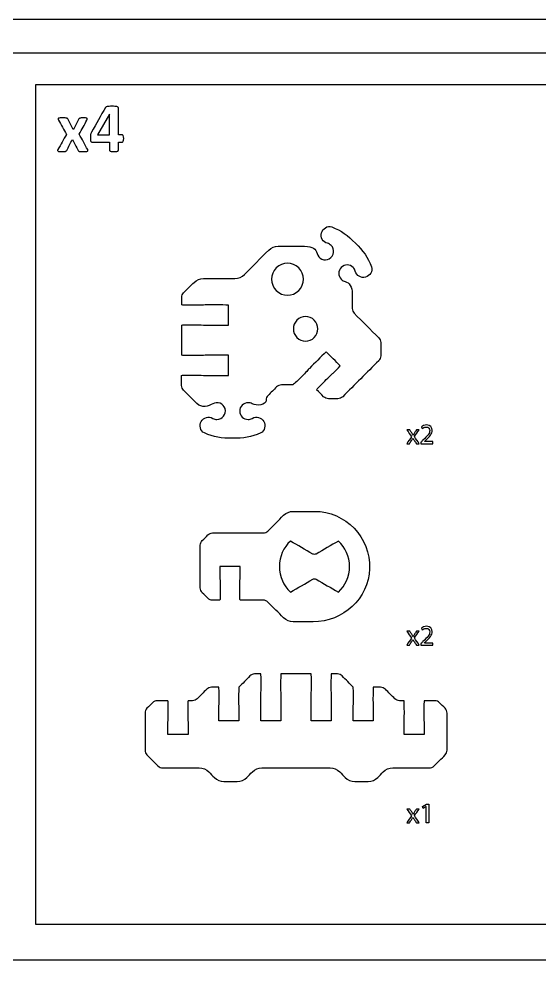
# Model space of a CAD drawing. Extents: x 0 to 465, y 0 to 285.
# Drawn here: x 77.7 to 155.2, y 142.7 to 285.2 of the extents above; entities that cross this region are included whole.
import ezdxf

# ---------------------------------------------------------------- set-up
doc = ezdxf.new("R2010")
doc.units = 0
doc.header["$MEASUREMENT"] = 0
doc.layers.add('DEFAULT', color=18, linetype='CONTINUOUS')

msp = doc.modelspace()

# ---------------------------------------------------------------- linework, layer by layer
at = {"layer": 'DEFAULT', "color": 18}
for points in [[(465.18, 0.18), (0.18, 0.18), (0.18, 285.18), (465.18, 285.18)], [(460.18, 145.18), (5.18, 145.18), (5.18, 280.18), (460.18, 280.18)], [(455.18, 150.45), (80.18, 150.45), (80.18, 275.45), (455.18, 275.45)], [(91.13, 271.04), (91.12, 271.04), (89.36, 267.96), (91.13, 267.96)], [(138.28, 168), (138.28, 168), (137.8, 167.74), (137.72, 168.03), (138.33, 168.35), (138.64, 168.35), (138.64, 165.6), (138.28, 165.6)]]:
    msp.add_lwpolyline(points, close=True, dxfattribs=at)
for points, knots in [([(93.24, 267.42), (93.24, 267.24), (93.22, 267.11), (93.18, 267.02), (93.15, 266.92), (93.1, 266.88), (93.04, 266.88), (92.84, 266.88), (92.64, 266.88), (92.44, 266.88), (92.44, 266.47), (92.44, 266.07), (92.44, 265.67), (92.44, 265.63), (92.43, 265.6), (92.41, 265.58), (92.39, 265.55), (92.35, 265.53), (92.3, 265.51), (92.25, 265.5), (92.18, 265.48), (92.1, 265.48), (92.02, 265.47), (91.91, 265.46), (91.78, 265.46), (91.66, 265.46), (91.55, 265.47), (91.47, 265.48), (91.38, 265.48), (91.32, 265.5), (91.27, 265.51), (91.22, 265.53), (91.18, 265.55), (91.16, 265.58), (91.14, 265.6), (91.13, 265.63), (91.13, 265.67), (91.13, 266.07), (91.13, 266.47), (91.13, 266.88), (90.28, 266.88), (89.43, 266.88), (88.58, 266.88), (88.53, 266.88), (88.49, 266.88), (88.45, 266.9), (88.41, 266.91), (88.38, 266.94), (88.35, 266.98), (88.33, 267.02), (88.31, 267.08), (88.29, 267.16), (88.28, 267.25), (88.28, 267.35), (88.28, 267.49), (88.28, 267.6), (88.28, 267.69), (88.28, 267.77), (88.29, 267.86), (88.3, 267.93), (88.31, 267.99), (88.32, 268.06), (88.34, 268.12), (88.36, 268.18), (88.38, 268.24), (88.41, 268.3), (88.45, 268.37), (89.14, 269.59), (89.83, 270.81), (90.52, 272.03), (90.54, 272.06), (90.57, 272.09), (90.61, 272.11), (90.65, 272.13), (90.71, 272.15), (90.79, 272.17), (90.86, 272.18), (90.95, 272.19), (91.07, 272.2), (91.18, 272.21), (91.32, 272.21), (91.48, 272.21), (91.66, 272.21), (91.81, 272.21), (91.93, 272.2), (92.05, 272.19), (92.15, 272.18), (92.23, 272.16), (92.3, 272.14), (92.36, 272.11), (92.39, 272.09), (92.42, 272.06), (92.44, 272.03), (92.44, 271.99), (92.44, 270.65), (92.44, 269.3), (92.44, 267.96), (92.64, 267.96), (92.84, 267.96), (93.04, 267.96), (93.09, 267.96), (93.14, 267.92), (93.18, 267.84), (93.22, 267.75), (93.24, 267.61), (93.24, 267.42)], [1, 1, 1, 1, 2, 2, 2, 3, 3, 3, 4.685, 4.685, 4.685, 8.113, 8.113, 8.113, 9.113, 9.113, 9.113, 10.113, 10.113, 10.113, 11.113, 11.113, 11.113, 12.113, 12.113, 12.113, 13.113, 13.113, 13.113, 14.113, 14.113, 14.113, 15.113, 15.113, 15.113, 16.113, 16.113, 16.113, 19.541, 19.541, 19.541, 26.792, 26.792, 26.792, 27.792, 27.792, 27.792, 28.792, 28.792, 28.792, 29.792, 29.792, 29.792, 30.792, 30.792, 30.792, 31.792, 31.792, 31.792, 32.792, 32.792, 32.792, 33.792, 33.792, 33.792, 34.792, 34.792, 34.792, 46.730909, 46.730909, 46.730909, 47.730909, 47.730909, 47.730909, 48.730909, 48.730909, 48.730909, 49.730909, 49.730909, 49.730909, 50.730909, 50.730909, 50.730909, 51.730909, 51.730909, 51.730909, 52.730909, 52.730909, 52.730909, 53.730909, 53.730909, 53.730909, 54.730909, 54.730909, 54.730909, 66.141909, 66.141909, 66.141909, 67.826909, 67.826909, 67.826909, 68.826909, 68.826909, 68.826909, 69.826909, 69.826909, 69.826909, 69.826909]), ([(87.88, 265.76), (87.91, 265.7), (87.92, 265.65), (87.92, 265.62), (87.92, 265.58), (87.9, 265.55), (87.85, 265.52), (87.8, 265.5), (87.73, 265.48), (87.63, 265.48), (87.53, 265.47), (87.39, 265.46), (87.23, 265.46), (87.07, 265.46), (86.95, 265.46), (86.85, 265.47), (86.76, 265.48), (86.68, 265.49), (86.63, 265.5), (86.58, 265.52), (86.54, 265.53), (86.51, 265.56), (86.49, 265.58), (86.47, 265.61), (86.45, 265.64), (86.17, 266.19), (85.88, 266.73), (85.6, 267.28), (85.32, 266.73), (85.03, 266.19), (84.75, 265.64), (84.73, 265.61), (84.71, 265.58), (84.69, 265.56), (84.67, 265.53), (84.63, 265.52), (84.58, 265.5), (84.53, 265.49), (84.46, 265.48), (84.37, 265.47), (84.28, 265.46), (84.16, 265.46), (84.02, 265.46), (83.87, 265.46), (83.75, 265.47), (83.66, 265.48), (83.57, 265.48), (83.5, 265.5), (83.46, 265.52), (83.42, 265.55), (83.4, 265.58), (83.4, 265.62), (83.39, 265.65), (83.41, 265.7), (83.44, 265.76), (83.87, 266.52), (84.29, 267.27), (84.72, 268.03), (84.32, 268.74), (83.93, 269.45), (83.54, 270.16), (83.51, 270.22), (83.49, 270.27), (83.49, 270.32), (83.49, 270.36), (83.51, 270.39), (83.55, 270.42), (83.6, 270.44), (83.67, 270.46), (83.77, 270.47), (83.87, 270.48), (84, 270.48), (84.17, 270.48), (84.32, 270.48), (84.44, 270.48), (84.53, 270.48), (84.62, 270.47), (84.7, 270.46), (84.75, 270.45), (84.8, 270.44), (84.84, 270.43), (84.86, 270.4), (84.89, 270.38), (84.91, 270.35), (84.92, 270.32), (85.2, 269.81), (85.47, 269.29), (85.74, 268.78), (86.02, 269.29), (86.29, 269.81), (86.56, 270.32), (86.57, 270.35), (86.59, 270.37), (86.61, 270.39), (86.63, 270.41), (86.66, 270.43), (86.71, 270.44), (86.75, 270.46), (86.81, 270.47), (86.89, 270.47), (86.97, 270.48), (87.07, 270.48), (87.21, 270.48), (87.36, 270.48), (87.48, 270.48), (87.57, 270.47), (87.66, 270.47), (87.73, 270.45), (87.77, 270.43), (87.81, 270.4), (87.83, 270.37), (87.82, 270.33), (87.82, 270.28), (87.8, 270.23), (87.77, 270.16), (87.38, 269.46), (87, 268.76), (86.62, 268.07), (87.04, 267.3), (87.46, 266.53), (87.88, 265.76)], [7.453926, 7.453926, 7.453926, 7.453926, 8.453926, 8.453926, 8.453926, 9.453926, 9.453926, 9.453926, 10.453926, 10.453926, 10.453926, 11.453926, 11.453926, 11.453926, 12.453926, 12.453926, 12.453926, 13.453926, 13.453926, 13.453926, 14.453926, 14.453926, 14.453926, 15.453926, 15.453926, 15.453926, 20.689251, 20.689251, 20.689251, 25.924575, 25.924575, 25.924575, 26.924575, 26.924575, 26.924575, 27.924575, 27.924575, 27.924575, 28.924575, 28.924575, 28.924575, 29.924575, 29.924575, 29.924575, 30.924575, 30.924575, 30.924575, 31.924575, 31.924575, 31.924575, 32.924575, 32.924575, 32.924575, 33.924575, 33.924575, 33.924575, 41.303933, 41.303933, 41.303933, 48.201529, 48.201529, 48.201529, 49.201529, 49.201529, 49.201529, 50.201529, 50.201529, 50.201529, 51.201529, 51.201529, 51.201529, 52.201529, 52.201529, 52.201529, 53.201529, 53.201529, 53.201529, 54.201529, 54.201529, 54.201529, 55.201529, 55.201529, 55.201529, 56.201529, 56.201529, 56.201529, 61.14947, 61.14947, 61.14947, 66.089897, 66.089897, 66.089897, 67.089897, 67.089897, 67.089897, 68.089897, 68.089897, 68.089897, 69.089897, 69.089897, 69.089897, 70.089897, 70.089897, 70.089897, 71.089897, 71.089897, 71.089897, 72.089897, 72.089897, 72.089897, 73.089897, 73.089897, 73.089897, 74.089897, 74.089897, 74.089897, 80.855693, 80.855693, 80.855693, 88.309619, 88.309619, 88.309619, 88.309619]), ([(135.81, 224.05), (135.9, 223.9), (136, 223.75), (136.1, 223.61), (136.18, 223.49), (136.24, 223.39), (136.31, 223.27), (136.31, 223.27), (136.31, 223.27), (136.32, 223.27), (136.39, 223.4), (136.45, 223.5), (136.52, 223.61), (136.62, 223.76), (136.71, 223.9), (136.81, 224.05), (136.94, 224.05), (137.08, 224.05), (137.21, 224.05), (136.98, 223.72), (136.75, 223.39), (136.51, 223.06), (136.75, 222.7), (136.99, 222.35), (137.23, 222), (137.09, 222), (136.95, 222), (136.81, 222), (136.71, 222.15), (136.61, 222.31), (136.51, 222.46), (136.43, 222.58), (136.36, 222.69), (136.28, 222.82), (136.21, 222.69), (136.14, 222.58), (136.07, 222.46), (135.97, 222.31), (135.87, 222.15), (135.77, 222), (135.63, 222), (135.5, 222), (135.36, 222), (135.6, 222.35), (135.84, 222.7), (136.09, 223.04), (135.85, 223.38), (135.62, 223.71), (135.39, 224.05), (135.53, 224.05), (135.67, 224.05), (135.81, 224.05)], [0, 0, 0, 0, 1.496861, 1.496861, 1.496861, 2.496861, 2.496861, 2.496861, 2.532861, 2.532861, 2.532861, 3.532861, 3.532861, 3.532861, 5.013091, 5.013091, 5.013091, 6.152091, 6.152091, 6.152091, 9.586577, 9.586577, 9.586577, 13.212252, 13.212252, 13.212252, 14.411252, 14.411252, 14.411252, 15.972267, 15.972267, 15.972267, 16.995267, 16.995267, 16.995267, 17.995267, 17.995267, 17.995267, 19.549225, 19.549225, 19.549225, 20.714225, 20.714225, 20.714225, 24.325245, 24.325245, 24.325245, 27.781551, 27.781551, 27.781551, 28.956551, 28.956551, 28.956551, 28.956551]), ([(137.47, 222), (137.47, 222.08), (137.47, 222.15), (137.47, 222.23), (137.57, 222.32), (137.67, 222.42), (137.77, 222.51), (138.47, 223.18), (138.79, 223.54), (138.79, 223.95), (138.79, 224.23), (138.66, 224.49), (138.25, 224.49), (138, 224.49), (137.79, 224.36), (137.66, 224.26), (137.62, 224.34), (137.58, 224.43), (137.54, 224.52), (137.73, 224.68), (138, 224.8), (138.32, 224.8), (138.91, 224.8), (139.16, 224.39), (139.16, 224), (139.16, 223.49), (138.8, 223.08), (138.22, 222.52), (138.14, 222.45), (138.07, 222.38), (138, 222.31), (138.41, 222.31), (138.82, 222.31), (139.23, 222.31), (139.23, 222.21), (139.23, 222.1), (139.23, 222), (138.65, 222), (138.06, 222), (137.47, 222)], [4.978, 4.978, 4.978, 4.978, 5.625, 5.625, 5.625, 6.779123, 6.779123, 6.779123, 7.779123, 7.779123, 7.779123, 8.779123, 8.779123, 8.779123, 9.779123, 9.779123, 9.779123, 10.594565, 10.594565, 10.594565, 11.594565, 11.594565, 11.594565, 12.594565, 12.594565, 12.594565, 13.594565, 13.594565, 13.594565, 14.466771, 14.466771, 14.466771, 17.968771, 17.968771, 17.968771, 18.844771, 18.844771, 18.844771, 23.822771, 23.822771, 23.822771, 23.822771]), ([(135.81, 194.09), (135.9, 193.94), (136, 193.79), (136.1, 193.65), (136.17, 193.53), (136.24, 193.43), (136.31, 193.31), (136.31, 193.31), (136.31, 193.31), (136.32, 193.31), (136.39, 193.44), (136.45, 193.54), (136.52, 193.65), (136.62, 193.8), (136.71, 193.94), (136.81, 194.09), (136.94, 194.09), (137.08, 194.09), (137.21, 194.09), (136.98, 193.76), (136.75, 193.43), (136.51, 193.1), (136.75, 192.74), (136.99, 192.39), (137.23, 192.04), (137.09, 192.04), (136.95, 192.04), (136.81, 192.04), (136.71, 192.19), (136.61, 192.35), (136.51, 192.5), (136.43, 192.62), (136.36, 192.73), (136.28, 192.86), (136.21, 192.73), (136.14, 192.62), (136.07, 192.5), (135.97, 192.35), (135.87, 192.19), (135.77, 192.04), (135.63, 192.04), (135.49, 192.04), (135.36, 192.04), (135.6, 192.39), (135.84, 192.74), (136.09, 193.08), (135.85, 193.42), (135.62, 193.75), (135.39, 194.09), (135.53, 194.09), (135.67, 194.09), (135.81, 194.09)], [0, 0, 0, 0, 1.497694, 1.497694, 1.497694, 2.497694, 2.497694, 2.497694, 2.533694, 2.533694, 2.533694, 3.533694, 3.533694, 3.533694, 5.013373, 5.013373, 5.013373, 6.153373, 6.153373, 6.153373, 9.587859, 9.587859, 9.587859, 13.213534, 13.213534, 13.213534, 14.413534, 14.413534, 14.413534, 15.973166, 15.973166, 15.973166, 16.997166, 16.997166, 16.997166, 17.997166, 17.997166, 17.997166, 19.550822, 19.550822, 19.550822, 20.714822, 20.714822, 20.714822, 24.325022, 24.325022, 24.325022, 27.78215, 27.78215, 27.78215, 28.95715, 28.95715, 28.95715, 28.95715]), ([(137.47, 192.04), (137.47, 192.12), (137.47, 192.19), (137.47, 192.27), (137.57, 192.36), (137.67, 192.46), (137.77, 192.55), (138.47, 193.22), (138.79, 193.58), (138.79, 193.99), (138.79, 194.27), (138.66, 194.53), (138.25, 194.53), (138, 194.53), (137.79, 194.4), (137.66, 194.3), (137.62, 194.38), (137.58, 194.47), (137.54, 194.56), (137.73, 194.72), (138, 194.84), (138.32, 194.84), (138.91, 194.84), (139.16, 194.43), (139.16, 194.04), (139.16, 193.53), (138.8, 193.12), (138.22, 192.56), (138.14, 192.49), (138.07, 192.42), (138, 192.35), (138.41, 192.35), (138.82, 192.35), (139.23, 192.35), (139.23, 192.25), (139.23, 192.14), (139.23, 192.04), (138.65, 192.04), (138.06, 192.04), (137.47, 192.04)], [4.978, 4.978, 4.978, 4.978, 5.626, 5.626, 5.626, 6.779427, 6.779427, 6.779427, 7.779427, 7.779427, 7.779427, 8.779427, 8.779427, 8.779427, 9.779427, 9.779427, 9.779427, 10.594868, 10.594868, 10.594868, 11.594868, 11.594868, 11.594868, 12.594868, 12.594868, 12.594868, 13.594868, 13.594868, 13.594868, 14.46734, 14.46734, 14.46734, 17.96934, 17.96934, 17.96934, 18.84434, 18.84434, 18.84434, 23.82234, 23.82234, 23.82234, 23.82234]), ([(135.81, 167.65), (135.9, 167.5), (136, 167.35), (136.1, 167.21), (136.18, 167.09), (136.24, 166.99), (136.31, 166.87), (136.31, 166.87), (136.31, 166.87), (136.32, 166.87), (136.39, 166.99), (136.45, 167.1), (136.52, 167.21), (136.62, 167.35), (136.71, 167.5), (136.81, 167.65), (136.94, 167.65), (137.08, 167.65), (137.21, 167.65), (136.98, 167.32), (136.75, 166.99), (136.51, 166.66), (136.75, 166.3), (136.99, 165.95), (137.23, 165.6), (137.09, 165.6), (136.95, 165.6), (136.81, 165.6), (136.71, 165.75), (136.61, 165.9), (136.51, 166.06), (136.43, 166.18), (136.36, 166.29), (136.28, 166.41), (136.21, 166.29), (136.14, 166.18), (136.07, 166.06), (135.97, 165.9), (135.87, 165.75), (135.77, 165.6), (135.63, 165.6), (135.5, 165.6), (135.36, 165.6), (135.6, 165.95), (135.84, 166.29), (136.09, 166.64), (135.85, 166.98), (135.62, 167.31), (135.39, 167.65), (135.53, 167.65), (135.67, 167.65), (135.81, 167.65)], [1.175, 1.175, 1.175, 1.175, 2.672694, 2.672694, 2.672694, 3.672694, 3.672694, 3.672694, 3.708694, 3.708694, 3.708694, 4.708694, 4.708694, 4.708694, 6.188924, 6.188924, 6.188924, 7.327924, 7.327924, 7.327924, 10.76241, 10.76241, 10.76241, 14.388085, 14.388085, 14.388085, 15.587085, 15.587085, 15.587085, 17.147263, 17.147263, 17.147263, 18.170263, 18.170263, 18.170263, 19.170263, 19.170263, 19.170263, 20.723379, 20.723379, 20.723379, 21.888379, 21.888379, 21.888379, 25.499399, 25.499399, 25.499399, 28.955705, 28.955705, 28.955705, 30.130705, 30.130705, 30.130705, 30.130705])]:
    msp.add_open_spline(points, degree=3, knots=knots, dxfattribs=at)
at = {"layer": 'DEFAULT', "color": 1}
for points, knots in [([(131.2, 234.36), (131.39, 234.55), (131.49, 234.8), (131.49, 235.07), (131.49, 235.73), (131.49, 236.39), (131.49, 237.06), (131.49, 237.32), (131.39, 237.58), (131.2, 237.76), (129.98, 238.98), (128.76, 240.2), (127.55, 241.41), (127.36, 241.61), (127.25, 241.86), (127.25, 242.12), (127.25, 242.85), (127.25, 243.57), (127.26, 244.3), (127.25, 245.39), (126.85, 245.97), (126.18, 246.15), (125.97, 246.19), (125.78, 246.3), (125.62, 246.47), (125.13, 246.95), (125.13, 247.75), (125.62, 248.23), (126.11, 248.72), (126.9, 248.72), (127.39, 248.23), (127.55, 248.07), (127.66, 247.88), (127.71, 247.67), (127.88, 247), (128.57, 246.61), (129.24, 246.79), (129.9, 246.97), (130.36, 247.67), (130.13, 248.32), (129.62, 249.72), (128.85, 250.74), (127.73, 251.86), (126.61, 252.98), (125.6, 253.75), (124.2, 254.25), (123.55, 254.49), (122.85, 254.03), (122.67, 253.36), (122.49, 252.7), (122.88, 252), (123.55, 251.83), (123.76, 251.78), (123.95, 251.67), (124.11, 251.51), (124.68, 250.94), (124.59, 249.95), (123.82, 249.52), (123.49, 249.34), (123.08, 249.32), (122.74, 249.47), (122.36, 249.64), (122.11, 249.95), (122.02, 250.3), (121.84, 250.97), (121.35, 251.38), (120.17, 251.38), (118.86, 251.38), (117.54, 251.38), (116.23, 251.38), (115.7, 251.38), (115.19, 251.17), (114.82, 250.79), (113.61, 249.59), (112.41, 248.39), (111.21, 247.19), (110.84, 246.82), (110.33, 246.6), (109.8, 246.6), (108.24, 246.6), (106.68, 246.6), (105.13, 246.6), (104.6, 246.6), (104.09, 246.39), (103.71, 246.01), (103.19, 245.5), (102.68, 244.98), (102.16, 244.46), (101.97, 244.27), (101.87, 244.02), (101.87, 243.75), (101.87, 243.39), (101.87, 243.02), (101.87, 242.65), (101.89, 242.62), (102.66, 242.6), (103.61, 242.6), (104.58, 242.6), (105.08, 242.65), (105.36, 242.65), (106.53, 242.65), (107.7, 242.65), (108.86, 242.64), (108.86, 241.64), (108.86, 240.65), (108.86, 239.65), (107.7, 239.65), (106.53, 239.65), (105.36, 239.65), (105.08, 239.65), (104.58, 239.7), (103.62, 239.7), (102.67, 239.7), (101.89, 239.68), (101.87, 239.65), (101.87, 238.15), (101.87, 236.66), (101.87, 235.17), (101.89, 235.14), (102.66, 235.12), (103.61, 235.12), (104.58, 235.11), (105.08, 235.16), (105.36, 235.16), (106.53, 235.16), (107.7, 235.16), (108.86, 235.17), (108.86, 234.17), (108.86, 233.16), (108.86, 232.16), (107.7, 232.16), (106.53, 232.16), (105.36, 232.16), (105.08, 232.16), (104.58, 232.21), (103.61, 232.21), (102.66, 232.21), (101.89, 232.19), (101.86, 232.16), (101.86, 231.66), (101.86, 231.16), (101.86, 230.66), (101.86, 230.39), (101.97, 230.14), (102.15, 229.95), (102.81, 229.29), (103.47, 228.63), (104.13, 227.97), (104.85, 227.26), (105.89, 227.6), (106.49, 227.94), (106.8, 228.13), (107.2, 228.17), (107.59, 228.02), (107.94, 227.89), (108.22, 227.58), (108.32, 227.22), (108.55, 226.37), (107.92, 225.61), (107.11, 225.61), (106.89, 225.61), (106.68, 225.67), (106.49, 225.78), (105.89, 226.13), (105.13, 225.92), (104.78, 225.32), (104.44, 224.73), (104.61, 223.91), (105.24, 223.61), (106.59, 222.98), (107.85, 222.81), (109.43, 222.81), (111.01, 222.81), (112.28, 222.98), (113.63, 223.61), (114.25, 223.91), (114.42, 224.73), (114.08, 225.32), (113.74, 225.92), (112.96, 226.13), (112.37, 225.78), (112.19, 225.67), (111.98, 225.61), (111.75, 225.61), (111.06, 225.61), (110.5, 226.17), (110.5, 226.86), (110.49, 227.55), (111.05, 228.11), (111.75, 228.11), (111.98, 228.11), (112.19, 228.05), (112.37, 227.94), (112.97, 227.6), (114.44, 227.72), (114.44, 228.49), (114.44, 228.75), (114.54, 229.01), (114.73, 229.19), (115.15, 229.61), (115.58, 230.04), (116, 230.46), (116.19, 230.65), (116.44, 230.75), (116.71, 230.75), (117.28, 230.75), (117.84, 230.75), (118.41, 230.75), (118.45, 230.75), (119.01, 231.28), (119.69, 231.95), (120.37, 232.63), (120.69, 233.02), (120.89, 233.22), (121.71, 234.05), (122.54, 234.87), (123.36, 235.7), (124.07, 234.99), (124.78, 234.29), (125.48, 233.58), (125.13, 233.22), (124.78, 232.87), (124.42, 232.52), (124.22, 232.32), (123.84, 232), (123.15, 231.31), (122.48, 230.64), (121.95, 230.08), (121.95, 230.04), (122.3, 229.69), (122.65, 229.34), (123, 228.99), (123.19, 228.8), (123.45, 228.69), (123.71, 228.69), (124.18, 228.69), (124.65, 228.69), (125.13, 228.69), (125.39, 228.69), (125.64, 228.8), (125.83, 228.99), (127.62, 230.78), (129.41, 232.57), (131.2, 234.36)], [21.520097, 21.520097, 21.520097, 21.520097, 22.520097, 22.520097, 22.520097, 28.170101, 28.170101, 28.170101, 29.170101, 29.170101, 29.170101, 43.810043, 43.810043, 43.810043, 44.810043, 44.810043, 44.810043, 50.976059, 50.976059, 50.976059, 51.976059, 51.976059, 51.976059, 52.976059, 52.976059, 52.976059, 53.976059, 53.976059, 53.976059, 54.976059, 54.976059, 54.976059, 55.976059, 55.976059, 55.976059, 56.976059, 56.976059, 56.976059, 57.976059, 57.976059, 57.976059, 58.976059, 58.976059, 58.976059, 59.976059, 59.976059, 59.976059, 60.976059, 60.976059, 60.976059, 61.976059, 61.976059, 61.976059, 62.976059, 62.976059, 62.976059, 63.976059, 63.976059, 63.976059, 64.976059, 64.976059, 64.976059, 65.976059, 65.976059, 65.976059, 66.976059, 66.976059, 66.976059, 78.155061, 78.155061, 78.155061, 79.155061, 79.155061, 79.155061, 93.604789, 93.604789, 93.604789, 94.604789, 94.604789, 94.604789, 107.84879, 107.84879, 107.84879, 108.84879, 108.84879, 108.84879, 115.078401, 115.078401, 115.078401, 116.078401, 116.078401, 116.078401, 119.218401, 119.218401, 119.218401, 120.218401, 120.218401, 120.218401, 121.218401, 121.218401, 121.218401, 131.139423, 131.139423, 131.139423, 139.638423, 139.638423, 139.638423, 149.573426, 149.573426, 149.573426, 150.573426, 150.573426, 150.573426, 151.573426, 151.573426, 151.573426, 164.273426, 164.273426, 164.273426, 165.273426, 165.273426, 165.273426, 166.273426, 166.273426, 166.273426, 176.194428, 176.194428, 176.194428, 184.701431, 184.701431, 184.701431, 194.615431, 194.615431, 194.615431, 195.615431, 195.615431, 195.615431, 196.615431, 196.615431, 196.615431, 200.879437, 200.879437, 200.879437, 201.879437, 201.879437, 201.879437, 209.80964, 209.80964, 209.80964, 210.80964, 210.80964, 210.80964, 211.80964, 211.80964, 211.80964, 212.80964, 212.80964, 212.80964, 213.80964, 213.80964, 213.80964, 214.80964, 214.80964, 214.80964, 215.80964, 215.80964, 215.80964, 216.80964, 216.80964, 216.80964, 217.80964, 217.80964, 217.80964, 218.80964, 218.80964, 218.80964, 219.80964, 219.80964, 219.80964, 220.80964, 220.80964, 220.80964, 221.80964, 221.80964, 221.80964, 222.80964, 222.80964, 222.80964, 223.80964, 223.80964, 223.80964, 224.80964, 224.80964, 224.80964, 225.80964, 225.80964, 225.80964, 226.80964, 226.80964, 226.80964, 231.899394, 231.899394, 231.899394, 232.899394, 232.899394, 232.899394, 237.736394, 237.736394, 237.736394, 238.736394, 238.736394, 238.736394, 239.736394, 239.736394, 239.736394, 249.656399, 249.656399, 249.656399, 258.155823, 258.155823, 258.155823, 262.406255, 262.406255, 262.406255, 263.406255, 263.406255, 263.406255, 264.406255, 264.406255, 264.406255, 268.64536, 268.64536, 268.64536, 269.64536, 269.64536, 269.64536, 273.64736, 273.64736, 273.64736, 274.64736, 274.64736, 274.64736, 296.167457, 296.167457, 296.167457, 296.167457]), ([(115.94, 244.8), (115.01, 245.72), (115.01, 247.23), (115.94, 248.15), (116.87, 249.08), (118.36, 249.08), (119.29, 248.15), (120.22, 247.23), (120.22, 245.72), (119.29, 244.8), (118.37, 243.87), (116.86, 243.87), (115.94, 244.8)], [1, 1, 1, 1, 2, 2, 2, 3, 3, 3, 4, 4, 4, 5, 5, 5, 5]), ([(119.02, 237.8), (118.31, 238.51), (118.31, 239.67), (119.02, 240.38), (119.73, 241.1), (120.89, 241.1), (121.6, 240.39), (122.32, 239.67), (122.32, 238.51), (121.6, 237.8), (120.89, 237.09), (119.73, 237.09), (119.02, 237.8)], [1, 1, 1, 1, 2, 2, 2, 3, 3, 3, 4, 4, 4, 5, 5, 5, 5]), ([(121.62, 211.94), (120.57, 211.94), (119.51, 211.94), (118.46, 211.94), (117.93, 211.94), (117.42, 211.73), (117.04, 211.35), (116.26, 210.57), (115.48, 209.79), (114.7, 209.01), (114.52, 208.82), (114.26, 208.72), (113.99, 208.72), (111.49, 208.72), (108.98, 208.72), (106.47, 208.72), (106.2, 208.72), (105.95, 208.61), (105.76, 208.43), (105.49, 208.15), (105.21, 207.87), (104.94, 207.6), (104.75, 207.41), (104.64, 207.16), (104.64, 206.89), (104.64, 204.78), (104.64, 202.66), (104.64, 200.55), (104.64, 200.28), (104.75, 200.03), (104.94, 199.84), (105.21, 199.57), (105.49, 199.29), (105.77, 199.01), (105.95, 198.83), (106.21, 198.72), (106.47, 198.72), (106.83, 198.72), (107.2, 198.72), (107.56, 198.72), (107.58, 198.72), (107.61, 199.5), (107.61, 200.47), (107.61, 201.44), (107.56, 201.93), (107.56, 202.22), (107.56, 202.72), (107.56, 203.22), (107.56, 203.72), (108.56, 203.72), (109.56, 203.72), (110.56, 203.72), (110.56, 203.22), (110.56, 202.72), (110.56, 202.22), (110.56, 201.93), (110.51, 201.44), (110.51, 200.47), (110.51, 199.5), (110.53, 198.72), (110.56, 198.72), (111.7, 198.72), (112.85, 198.72), (114, 198.72), (114.26, 198.72), (114.52, 198.62), (114.7, 198.43), (115.48, 197.65), (116.26, 196.87), (117.04, 196.09), (117.42, 195.71), (117.93, 195.5), (118.46, 195.5), (119.44, 195.5), (120.43, 195.5), (121.42, 195.5), (125.87, 195.5), (129.67, 198.95), (129.84, 203.4), (130.02, 208.07), (126.26, 211.94), (121.62, 211.94)], [2, 2, 2, 2, 10.98, 10.98, 10.98, 11.98, 11.98, 11.98, 21.358359, 21.358359, 21.358359, 22.358359, 22.358359, 22.358359, 43.68736, 43.68736, 43.68736, 44.68736, 44.68736, 44.68736, 48.00228, 48.00228, 48.00228, 49.00228, 49.00228, 49.00228, 66.97628, 66.97628, 66.97628, 67.97628, 67.97628, 67.97628, 71.299682, 71.299682, 71.299682, 72.299682, 72.299682, 72.299682, 75.375682, 75.375682, 75.375682, 76.375682, 76.375682, 76.375682, 77.375682, 77.375682, 77.375682, 81.625682, 81.625682, 81.625682, 90.125682, 90.125682, 90.125682, 94.375682, 94.375682, 94.375682, 95.375682, 95.375682, 95.375682, 96.375682, 96.375682, 96.375682, 106.122682, 106.122682, 106.122682, 107.122682, 107.122682, 107.122682, 116.501748, 116.501748, 116.501748, 117.501748, 117.501748, 117.501748, 125.906748, 125.906748, 125.906748, 126.906748, 126.906748, 126.906748, 127.906748, 127.906748, 127.906748, 127.906748]), ([(125.2, 199.92), (124.09, 200.56), (122.98, 201.2), (121.87, 201.84), (121.72, 201.93), (121.53, 201.93), (121.37, 201.84), (120.27, 201.2), (119.16, 200.56), (118.05, 199.92), (117.04, 200.87), (116.41, 202.22), (116.41, 203.72), (116.41, 205.22), (117.03, 206.56), (118.04, 207.52), (119.15, 206.88), (120.26, 206.23), (121.37, 205.59), (121.53, 205.51), (121.72, 205.51), (121.87, 205.59), (122.98, 206.23), (124.09, 206.88), (125.2, 207.52), (126.21, 206.56), (126.85, 205.22), (126.85, 203.72), (126.85, 202.22), (126.21, 200.87), (125.2, 199.92)], [0, 0, 0, 0, 10.88662, 10.88662, 10.88662, 11.88662, 11.88662, 11.88662, 22.76458, 22.76458, 22.76458, 23.76458, 23.76458, 23.76458, 24.76458, 24.76458, 24.76458, 35.664859, 35.664859, 35.664859, 36.664859, 36.664859, 36.664859, 47.565139, 47.565139, 47.565139, 48.565139, 48.565139, 48.565139, 49.565139, 49.565139, 49.565139, 49.565139]), ([(123.97, 173.76), (120.58, 173.76), (117.19, 173.76), (113.8, 173.76), (113.27, 173.76), (112.76, 173.55), (112.39, 173.17), (112.11, 172.9), (111.84, 172.62), (111.56, 172.34), (111.19, 171.97), (110.68, 171.76), (110.15, 171.76), (109.48, 171.76), (108.81, 171.76), (108.15, 171.76), (107.62, 171.76), (107.11, 171.97), (106.73, 172.34), (106.46, 172.62), (106.18, 172.9), (105.91, 173.17), (105.53, 173.55), (105.02, 173.76), (104.49, 173.76), (102.68, 173.76), (100.86, 173.76), (99.05, 173.76), (98.78, 173.76), (98.53, 173.86), (98.34, 174.05), (97.79, 174.6), (97.25, 175.15), (96.7, 175.69), (96.51, 175.88), (96.41, 176.13), (96.41, 176.4), (96.41, 178.24), (96.41, 180.09), (96.41, 181.93), (96.41, 182.19), (96.51, 182.45), (96.7, 182.64), (96.98, 182.91), (97.25, 183.19), (97.53, 183.46), (97.71, 183.65), (97.97, 183.76), (98.23, 183.76), (98.76, 183.76), (99.29, 183.76), (99.82, 183.76), (99.84, 183.76), (99.87, 182.97), (99.87, 182.01), (99.87, 181.04), (99.82, 180.54), (99.82, 180.26), (99.82, 179.76), (99.82, 179.26), (99.82, 178.76), (100.82, 178.76), (101.82, 178.76), (102.82, 178.76), (102.82, 179.26), (102.82, 179.76), (102.82, 180.26), (102.82, 180.54), (102.77, 181.04), (102.77, 182.01), (102.77, 182.97), (102.79, 183.76), (102.82, 183.76), (103.04, 183.76), (103.25, 183.76), (103.47, 183.76), (103.74, 183.76), (103.99, 183.86), (104.18, 184.05), (104.65, 184.52), (105.12, 184.99), (105.59, 185.47), (105.78, 185.65), (106.04, 185.76), (106.3, 185.76), (106.66, 185.76), (107.02, 185.76), (107.39, 185.76), (107.41, 185.76), (107.44, 184.98), (107.44, 184.01), (107.44, 183.04), (107.39, 182.55), (107.39, 182.26), (107.39, 181.76), (107.39, 181.26), (107.39, 180.76), (108.39, 180.76), (109.39, 180.76), (110.39, 180.76), (110.39, 181.26), (110.39, 181.76), (110.39, 182.26), (110.39, 182.55), (110.34, 183.04), (110.34, 184.01), (110.34, 184.98), (110.36, 185.76), (110.39, 185.76), (110.93, 186.32), (111.47, 186.89), (112.01, 187.45), (112.2, 187.64), (112.46, 187.76), (112.73, 187.76), (113.04, 187.76), (113.34, 187.76), (113.65, 187.76), (113.67, 187.76), (113.69, 186.97), (113.69, 186.01), (113.69, 185.04), (113.65, 184.54), (113.65, 184.26), (113.65, 183.09), (113.65, 181.92), (113.65, 180.76), (114.64, 180.76), (115.64, 180.76), (116.64, 180.76), (116.64, 181.92), (116.64, 183.09), (116.64, 184.26), (116.64, 184.54), (116.59, 185.04), (116.59, 186.01), (116.59, 186.97), (116.62, 187.76), (116.64, 187.76), (118.14, 187.76), (119.64, 187.76), (121.13, 187.76), (121.16, 187.76), (121.18, 186.97), (121.18, 186.01), (121.18, 185.04), (121.13, 184.54), (121.13, 184.26), (121.13, 183.09), (121.13, 181.92), (121.13, 180.76), (122.13, 180.76), (123.13, 180.76), (124.13, 180.76), (124.13, 181.92), (124.13, 183.09), (124.13, 184.26), (124.13, 184.54), (124.08, 185.04), (124.08, 186.01), (124.08, 186.97), (124.1, 187.76), (124.13, 187.76), (124.43, 187.76), (124.74, 187.76), (125.04, 187.76), (125.31, 187.76), (125.58, 187.64), (125.77, 187.45), (126.31, 186.89), (126.85, 186.32), (127.39, 185.76), (127.42, 185.76), (127.44, 184.98), (127.44, 184.01), (127.44, 183.04), (127.39, 182.55), (127.39, 182.26), (127.39, 181.76), (127.39, 181.26), (127.39, 180.76), (128.39, 180.76), (129.39, 180.76), (130.39, 180.76), (130.39, 181.26), (130.39, 181.76), (130.39, 182.26), (130.39, 182.55), (130.34, 183.04), (130.34, 184.01), (130.34, 184.98), (130.36, 185.76), (130.39, 185.76), (130.75, 185.76), (131.11, 185.76), (131.47, 185.76), (131.74, 185.76), (131.99, 185.65), (132.18, 185.47), (132.65, 184.99), (133.13, 184.52), (133.6, 184.05), (133.79, 183.86), (134.04, 183.76), (134.3, 183.76), (134.52, 183.76), (134.74, 183.76), (134.96, 183.76), (134.98, 183.76), (135.01, 182.97), (135.01, 182.01), (135.01, 181.04), (134.96, 180.54), (134.96, 180.26), (134.96, 179.76), (134.96, 179.26), (134.96, 178.76), (135.96, 178.76), (136.96, 178.76), (137.95, 178.76), (137.95, 179.26), (137.95, 179.76), (137.95, 180.26), (137.95, 180.54), (137.91, 181.04), (137.91, 182.01), (137.91, 182.97), (137.93, 183.76), (137.95, 183.76), (138.48, 183.76), (139.01, 183.76), (139.54, 183.76), (139.81, 183.76), (140.06, 183.65), (140.25, 183.46), (140.52, 183.19), (140.8, 182.91), (141.08, 182.64), (141.26, 182.45), (141.37, 182.19), (141.37, 181.93), (141.37, 180.09), (141.37, 178.24), (141.37, 176.4), (141.37, 176.13), (141.26, 175.88), (141.08, 175.69), (140.53, 175.15), (139.98, 174.6), (139.43, 174.05), (139.25, 173.86), (138.99, 173.76), (138.73, 173.76), (136.91, 173.76), (135.1, 173.76), (133.28, 173.76), (132.76, 173.76), (132.25, 173.55), (131.87, 173.17), (131.59, 172.9), (131.32, 172.62), (131.04, 172.34), (130.67, 171.97), (130.16, 171.76), (129.63, 171.76), (128.96, 171.76), (128.3, 171.76), (127.63, 171.76), (127.1, 171.76), (126.59, 171.97), (126.21, 172.34), (125.94, 172.62), (125.66, 172.9), (125.39, 173.17), (125.01, 173.55), (124.5, 173.76), (123.97, 173.76)], [1, 1, 1, 1, 29.82, 29.82, 29.82, 30.82, 30.82, 30.82, 34.143402, 34.143402, 34.143402, 35.143402, 35.143402, 35.143402, 40.813402, 40.813402, 40.813402, 41.813402, 41.813402, 41.813402, 45.136804, 45.136804, 45.136804, 46.136804, 46.136804, 46.136804, 61.566804, 61.566804, 61.566804, 62.566804, 62.566804, 62.566804, 69.142897, 69.142897, 69.142897, 70.142897, 70.142897, 70.142897, 85.822897, 85.822897, 85.822897, 86.822897, 86.822897, 86.822897, 90.132157, 90.132157, 90.132157, 91.132157, 91.132157, 91.132157, 95.632157, 95.632157, 95.632157, 96.632157, 96.632157, 96.632157, 97.632157, 97.632157, 97.632157, 101.882157, 101.882157, 101.882157, 110.382157, 110.382157, 110.382157, 114.632157, 114.632157, 114.632157, 115.632157, 115.632157, 115.632157, 116.632157, 116.632157, 116.632157, 118.482157, 118.482157, 118.482157, 119.482157, 119.482157, 119.482157, 125.167295, 125.167295, 125.167295, 126.167295, 126.167295, 126.167295, 129.247295, 129.247295, 129.247295, 130.247295, 130.247295, 130.247295, 131.247295, 131.247295, 131.247295, 135.497295, 135.497295, 135.497295, 143.997295, 143.997295, 143.997295, 148.247295, 148.247295, 148.247295, 149.247295, 149.247295, 149.247295, 150.247295, 150.247295, 150.247295, 156.888387, 156.888387, 156.888387, 157.888387, 157.888387, 157.888387, 160.478387, 160.478387, 160.478387, 161.478387, 161.478387, 161.478387, 162.478387, 162.478387, 162.478387, 172.398387, 172.398387, 172.398387, 180.898387, 180.898387, 180.898387, 190.818387, 190.818387, 190.818387, 191.818387, 191.818387, 191.818387, 192.818387, 192.818387, 192.818387, 205.538387, 205.538387, 205.538387, 206.538387, 206.538387, 206.538387, 207.538387, 207.538387, 207.538387, 217.458387, 217.458387, 217.458387, 225.958387, 225.958387, 225.958387, 235.878387, 235.878387, 235.878387, 236.878387, 236.878387, 236.878387, 237.878387, 237.878387, 237.878387, 240.468387, 240.468387, 240.468387, 241.468387, 241.468387, 241.468387, 248.109479, 248.109479, 248.109479, 249.109479, 249.109479, 249.109479, 250.109479, 250.109479, 250.109479, 254.359479, 254.359479, 254.359479, 262.859479, 262.859479, 262.859479, 267.109479, 267.109479, 267.109479, 268.109479, 268.109479, 268.109479, 269.109479, 269.109479, 269.109479, 272.189479, 272.189479, 272.189479, 273.189479, 273.189479, 273.189479, 278.874617, 278.874617, 278.874617, 279.874617, 279.874617, 279.874617, 281.724617, 281.724617, 281.724617, 282.724617, 282.724617, 282.724617, 283.724617, 283.724617, 283.724617, 287.974617, 287.974617, 287.974617, 296.474617, 296.474617, 296.474617, 300.724617, 300.724617, 300.724617, 301.724617, 301.724617, 301.724617, 302.724617, 302.724617, 302.724617, 307.224617, 307.224617, 307.224617, 308.224617, 308.224617, 308.224617, 311.540955, 311.540955, 311.540955, 312.540955, 312.540955, 312.540955, 328.220955, 328.220955, 328.220955, 329.220955, 329.220955, 329.220955, 335.804123, 335.804123, 335.804123, 336.804123, 336.804123, 336.804123, 352.234123, 352.234123, 352.234123, 353.234123, 353.234123, 353.234123, 356.557525, 356.557525, 356.557525, 357.557525, 357.557525, 357.557525, 363.227525, 363.227525, 363.227525, 364.227525, 364.227525, 364.227525, 367.550927, 367.550927, 367.550927, 368.550927, 368.550927, 368.550927, 368.550927])]:
    msp.add_open_spline(points, degree=3, knots=knots, dxfattribs=at)

doc.saveas('drawing.dxf')
